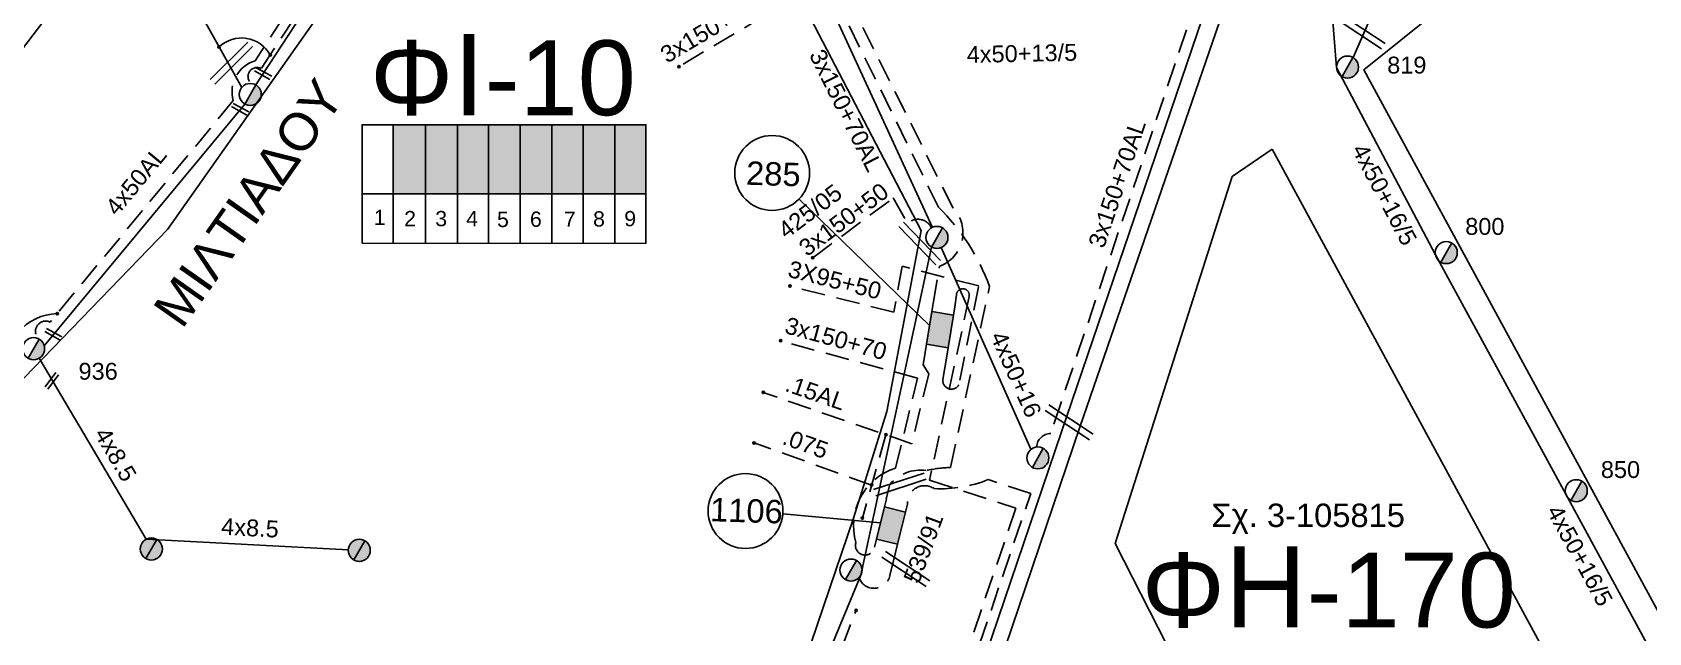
# Model space of a CAD drawing. Header units: millimetres. Extents: x 864 to 3062, y 833 to 2619.
# Drawn here: x 1010.6 to 1183.3, y 1685.4 to 1749.6 of the extents above; entities that cross this region are included whole.
import ezdxf
from ezdxf.enums import TextEntityAlignment as Align

# ---------------------------------------------------------------- set-up
doc = ezdxf.new("R2010")
doc.units = ezdxf.units.MM
doc.linetypes.add('DASHED', pattern=[19.05, 12.7, -6.35])
for name, color, linetype, lineweight in [('.075', 7, 'Continuous', 30), ('.15AL', 7, 'Continuous', 30), ('3x150+50', 7, 'Continuous', 30), ('3x150+50CU', 7, 'Continuous', 30), ('3x150+70', 7, 'Continuous', 30), ('3x150+70AL', 7, 'DASHED', 30), ('3x82+57+13_5', 7, 'Continuous', 30), ('3X95+50', 7, 'Continuous', 30), ('4x50+13_5', 7, 'Continuous', 30), ('4x50+16', 7, 'Continuous', 30), ('4x50+16_5', 7, 'Continuous', 30), ('4x50+16AL', 7, 'Continuous', 30), ('4x50AL', 7, 'Continuous', 30), ('4x8.5', 7, 'Continuous', 30), ('text διευθύνσεων', 250, 'Continuous', 30), ('Υπόβαθρο ΔΕΗ', 7, 'Continuous', 30)]:
    doc.layers.add(name, color=color, linetype=linetype, lineweight=lineweight)
for name, color, linetype in [('Link Box 4 Διευθύνσεων', 7, 'Continuous'), ('Pillar OTE', 7, 'Continuous'), ('TEXT ΚΑΛΩΔΙΩΝ', 7, 'Continuous'), ('Άγνωστα', 7, 'Continuous'), ('Καλώδια ΧΤ   3x150AL+50CU', 7, 'DASHED'), ('Μηχανική τομή', 7, 'Continuous'), ('Στύλος Ξύλινος', 7, 'Continuous'), ('Στύλος Ξύλινος @ 1', 7, 'Continuous'), ('Στύλος ΦΜ', 7, 'Continuous'), ('Στύλος ΦΜ @ 1', 7, 'Continuous'), ('Συνδέσεις', 7, 'Continuous'), ('Τομή', 7, 'Continuous')]:
    doc.layers.add(name, color=color, linetype=linetype)
doc.styles.add('arial', font='arial.ttf')
doc.styles.get("Standard").update_dxf_attribs({"font": 'arial.ttf'})
doc.linetypes.add('SYN_LINE', pattern='A,0.5,-0.0001,["/\\/\\/\\/",Standard,S=0.1,R=0,X=0,Y=-0.05],-0.25', length=0.7501)

# ---------------------------------------------------------------- blocks, each defined once
blk = doc.blocks.new('ΥΠΑΡΧΩΝ ΤΣΙΜΕΝΤΕΝΙΟΣ ΣΤΥΛΟΣ')
at = {"layer": 'Στύλος ΦΜ'}
blk.add_hatch(color=7, dxfattribs=at).paths.add_polyline_path([(-1.29, -2.28, 0.574793), (2.62, 0, 0.268822), (1.3, 2.27)])
at = {"layer": 'Στύλος ΦΜ', "color": 7}
blk.add_line((-1.29, -2.28), (1.3, 2.27), dxfattribs=at)
blk.add_circle((0, 0), 2.62, dxfattribs=at)
at = {"layer": 'Στύλος ΦΜ', "flags": 4}
for tag, p in [('ΑΡΙΘΜΟΣ', (-4.68, 8.05)), ('ΤΥΠΟΣ', (-4.91, 3.03))]:
    blk.add_attdef(tag, p, '', height=4, dxfattribs=at)
blk = doc.blocks.new('ΥΠΑΡΧΩΝ ΞΥΛΙΝΟΣ ΣΤΥΛΟΣ')
at = {"layer": 'Στύλος Ξύλινος'}
h = blk.add_hatch(color=7, dxfattribs=at)
h.paths.add_polyline_path([(-2.62, 0, 0.270008), (-1.29, -2.28), (1.3, 2.27, 0.576266)])
h.paths.add_polyline_path([(-1.29, -2.28, 0.574793), (2.62, 0, 0.268822), (1.3, 2.27)])
at = {"layer": 'Στύλος Ξύλινος', "color": 7}
blk.add_line((-1.29, -2.28), (1.3, 2.27), dxfattribs=at)
blk.add_circle((0, 0), 2.62, dxfattribs=at)
at = {"layer": 'Στύλος Ξύλινος', "flags": 4}
for tag, p in [('ΑΡΙΘΜΟΣ', (-4.91, 8.6)), ('ΤΥΠΟΣ', (-4.85, 3.39))]:
    blk.add_attdef(tag, p, '', height=4, dxfattribs=at)
blk = doc.blocks.new('LINK BOX 4 ΑΝΑΧΩΡΗΣΕΩΝ')
at = {"layer": 'Link Box 4 Διευθύνσεων', "ltscale": 40}
blk.add_hatch(color=256, dxfattribs=at).paths.add_polyline_path([(-3.54, 0), (-3.54, -4.67), (3.54, -4.67), (3.54, 0)])
for p, q in [((-3.54, 0), (-5.33, 0)), ((5.33, 0), (3.54, 0)), ((-3.54, -4.67), (-5.33, -4.67)), ((5.33, -4.67), (3.54, -4.67))]:
    blk.add_line(p, q, dxfattribs=at)
blk.add_lwpolyline([(-3.54, -4.67), (-3.54, 0), (3.54, 0), (3.54, -4.67)], close=True, dxfattribs=at)
blk = doc.blocks.new('ΤΟΜΗ')
at = {"layer": 'Τομή', "ltscale": 40}
for p, q in [((-5.68, 0), (17.06, 0)), ((-5.68, -2.77), (17.06, -2.77))]:
    blk.add_line(p, q, dxfattribs=at)
blk = doc.blocks.new('_ΣΥΝΔΕΣΗ')
at = {"layer": 'Συνδέσεις', "linetype": 'SYN_LINE', "ltscale": 40}
blk.add_hatch(color=256, dxfattribs=at).paths.add_polyline_path([(0.5, -0.01, 1), (-0.5, -0.01, 1)])
at = {"layer": 'Συνδέσεις'}
blk.add_circle((0, -0.01), 0.5, dxfattribs=at)
blk = doc.blocks.new('ΜΗΧΑΝΙΚΗ ΤΟΜΗ')
at = {"layer": 'Μηχανική τομή', "ltscale": 40}
for p, q in [((-1.89, 0.78), (5.69, 0.78)), ((-1.89, -0.77), (5.69, -0.77))]:
    blk.add_line(p, q, dxfattribs=at)

msp = doc.modelspace()

# ---------------------------------------------------------------- hatches: boundary and pattern name
at = {"layer": 'Καλώδια ΧΤ   3x150AL+50CU', "linetype": 'DASHED', "lineweight": -3, "ltscale": 0.2}
h = msp.add_hatch(color=6, dxfattribs=at)
h.dxf.hatch_style = 1
h.paths.add_polyline_path([(1052.58, 1739.68), (1049.14, 1739.68), (1049.14, 1732.32), (1052.58, 1732.31)])
h = msp.add_hatch(color=1, dxfattribs=at)
h.dxf.hatch_style = 1
h.paths.add_polyline_path([(1052.58, 1732.31), (1056.02, 1732.31), (1056.02, 1739.68), (1052.58, 1739.68)])
h = msp.add_hatch(color=30, dxfattribs=at)
h.dxf.hatch_style = 1
h.paths.add_polyline_path([(1059.32, 1739.68), (1056.02, 1739.68), (1056.02, 1732.31), (1059.32, 1732.31)])
h = msp.add_hatch(color=173, dxfattribs=at)
h.dxf.hatch_style = 1
h.paths.add_polyline_path([(1062.61, 1739.67), (1059.32, 1739.67), (1059.32, 1732.31), (1062.61, 1732.3)])
h = msp.add_hatch(color=2, dxfattribs=at)
h.dxf.hatch_style = 1
h.paths.add_polyline_path([(1066, 1739.67), (1062.7, 1739.67), (1062.7, 1732.3), (1066, 1732.3)])
h = msp.add_hatch(color=27, dxfattribs=at)
h.dxf.hatch_style = 1
h.paths.add_polyline_path([(1069.4, 1739.67), (1066.1, 1739.67), (1066.1, 1732.3), (1069.4, 1732.3)])
h = msp.add_hatch(color=133, dxfattribs=at)
h.dxf.hatch_style = 1
h.paths.add_polyline_path([(1072.73, 1739.66), (1069.44, 1739.66), (1069.44, 1732.3), (1072.73, 1732.29)])
h = msp.add_hatch(color=62, dxfattribs=at)
h.dxf.hatch_style = 1
h.paths.add_polyline_path([(1076.05, 1739.66), (1072.76, 1739.66), (1072.76, 1732.29), (1076.05, 1732.29)])

# ---------------------------------------------------------------- linework, layer by layer
at = {"layer": '.075', "color": 151, "linetype": 'DASHED', "lineweight": -3, "ltscale": 0.2}
msp.add_lwpolyline([(1100.27, 1701.18), (1087.71, 1705.69)], dxfattribs=at)
at = {"layer": '.15AL', "color": 151, "linetype": 'DASHED', "lineweight": -3, "ltscale": 0.2}
for points in [[(1106, 1715.34), (1105.79, 1714.04), (1106.37, 1713.08), (1104.57, 1705.6), (1088.69, 1711.08)], [(1101.79, 1706.56), (1099.28, 1697.65)]]:
    msp.add_lwpolyline(points, dxfattribs=at)
at = {"layer": '3x150+50', "color": 6, "linetype": 'DASHED', "lineweight": -3, "ltscale": 0.2}
msp.add_lwpolyline([(1106.86, 1720.6), (1107.51, 1724.57, 0.541263), (1109, 1730.76), (1095.07, 1758.56), (1092.46, 1760.66), (1079.25, 1784.66, -1.023889), (1075.36, 1789.07, 1.899088)], format="xyb", dxfattribs=at)
at = {"layer": '3x150+50', "color": 173, "linetype": 'DASHED', "lineweight": -3, "ltscale": 0.2}
msp.add_lwpolyline([(1093.98, 1725.47), (1102.58, 1731.87), (1104.13, 1729.13, -0.522401), (1106.66, 1728.67, 21.069449)], format="xyb", dxfattribs=at)
at = {"layer": '3x150+50', "color": 62, "linetype": 'DASHED', "lineweight": -3, "ltscale": 0.2}
msp.add_lwpolyline([(1101.84, 1699.71), (1102.22, 1701.23, -0.266587), (1106.11, 1702.73, -0.050544), (1108.71, 1703.06, 1.613142)], format="xyb", dxfattribs=at)
at = {"layer": '3x150+50', "color": 2, "linetype": 'DASHED', "lineweight": -3, "ltscale": 0.2}
msp.add_lwpolyline([(1104.11, 1699.15, -0.625336), (1106.95, 1700.81, 0.374488), (1106.95, 1700.81, 0.108095), (1112.73, 1701.76, 46.31881)], format="xyb", dxfattribs=at)
at = {"layer": '3x150+50', "color": 27, "linetype": 'DASHED', "lineweight": -3, "ltscale": 0.2}
msp.add_lwpolyline([(1102.83, 1693.98), (1102.22, 1691.47, -0.735439), (1098.91, 1691.27, -45.757719)], format="xyb", dxfattribs=at)
at = {"layer": '3x150+50CU', "color": 133, "linetype": 'DASHED', "lineweight": -3, "ltscale": 0.2}
msp.add_lwpolyline([(1072.88, 1793.59, -0.424962), (1068.32, 1791.91), (1055.1, 1777.45, 0.496624), (1052.03, 1773.5), (1034.38, 1746.53, 0.405464), (1032.03, 1742.27), (1012.48, 1718.6, 1.001712), (1011.54, 1716.59)], format="xyb", dxfattribs=at)
at = {"layer": '3x150+50CU', "color": 2, "linetype": 'DASHED', "lineweight": -3, "ltscale": 0.2}
msp.add_lwpolyline([(1073.35, 1792.73, -0.248262), (1068.86, 1790.21), (1056.92, 1775.43, 0.951867), (1053.14, 1773.37), (1035.03, 1745.69, 0.897951), (1033.96, 1744.09)], format="xyb", dxfattribs=at)
at = {"layer": '3x150+70', "color": 62, "linetype": 'DASHED', "lineweight": -3, "ltscale": 0.2}
msp.add_lwpolyline([(1095.41, 1755.23), (1079.67, 1745.91)], dxfattribs=at)
at = {"layer": '3x150+70', "color": 2, "linetype": 'DASHED', "lineweight": -3, "ltscale": 0.2}
msp.add_lwpolyline([(1100.57, 1694.54, -1.071952), (1098.6, 1695.03, -0.409935), (1102.84, 1702.99), (1105.17, 1712.6), (1090.56, 1716.59)], format="xyb", dxfattribs=at)
at = {"layer": '3x150+70AL', "color": 30, "linetype": 'DASHED', "lineweight": -3, "ltscale": 0.2}
msp.add_lwpolyline([(1118.37, 1750.9, 0.518249), (1119.65, 1753.01), (1123.49, 1762.14), (1136.36, 1757.05), (1119.42, 1706.7, 0.387367), (1117.9, 1705.26, -273.690881)], format="xyb", dxfattribs=at)
at = {"layer": '3x150+70AL', "color": 62, "linetype": 'DASHED', "lineweight": -3, "ltscale": 0.2}
msp.add_lwpolyline([(1112.87, 1722.41, 0.110444), (1107.42, 1730.88), (1095.41, 1755.23, 0.60651), (1093.47, 1757.4, 9.132574)], format="xyb", dxfattribs=at)
at = {"layer": '3x150+70AL', "color": 151, "linetype": 'DASHED', "lineweight": -3, "ltscale": 0.2}
msp.add_lwpolyline([(1109.16, 1720.23), (1109.34, 1721.5, -1.090255), (1110.7, 1721.33), (1106.47, 1701.69), (1115.69, 1698.7), (1107.2, 1673.75), (1090.28, 1641.37), (1078.61, 1621.23), (1068.8, 1605.54, 0.812626), (1065.81, 1601.67)], format="xyb", dxfattribs=at)
at = {"layer": '3x150+70AL', "color": 62, "linetype": 'DASHED', "lineweight": -3, "ltscale": 0.2}
msp.add_lwpolyline([(1108.71, 1703.06), (1112.87, 1722.41)], dxfattribs=at)
at = {"layer": '3x150+70AL', "color": 2, "linetype": 'DASHED', "lineweight": -3, "ltscale": 0.2}
msp.add_lwpolyline([(1068.25, 1602.78), (1079.47, 1620.72), (1091.15, 1640.88), (1108.12, 1673.36), (1117.29, 1700.29), (1112.73, 1701.76)], dxfattribs=at)
at = {"layer": '3x150+70AL', "color": 1, "linetype": 'DASHED', "lineweight": -3, "ltscale": 0.2}
msp.add_lwpolyline([(1047.71, 1577.35, -1.145122), (1046.97, 1578.05), (1041.06, 1583.54), (1049.86, 1593.54), (1072.07, 1624.7), (1087.48, 1659.03), (1098.62, 1687.8)], format="xyb", dxfattribs=at)
at = {"layer": '3x82+57+13_5', "color": 173, "linetype": 'Continuous', "lineweight": -3, "ltscale": 0.2}
msp.add_lwpolyline([(1106.77, 1728.72), (1093.46, 1757.66), (1077.75, 1785.99)], dxfattribs=at)
at = {"layer": '3X95+50', "color": 151, "linetype": 'DASHED', "lineweight": -3, "ltscale": 0.2}
msp.add_lwpolyline([(1108.31, 1714.97), (1107.9, 1712.48, 1.118648), (1109.7, 1712.39), (1111.73, 1722.46), (1103.53, 1724.56), (1102.66, 1719.66), (1091.54, 1722.45)], format="xyb", dxfattribs=at)
at = {"layer": '4x50+13_5', "color": 2, "lineweight": -3, "ltscale": 0.2}
msp.add_lwpolyline([(981.37, 1833.21), (984.29, 1821.42), (990.05, 1812.51), (997.78, 1800.38), (1008.24, 1784.65), (1019.14, 1768.42), (1032.94, 1743.66)], dxfattribs=at)
at = {"layer": '4x50+16', "color": 173, "linetype": 'Continuous', "lineweight": -3, "ltscale": 0.2}
msp.add_lwpolyline([(1117.29, 1705.01), (1107.72, 1726.57)], dxfattribs=at)
at = {"layer": '4x50+16_5', "color": 5, "linetype": 'Continuous', "lineweight": -3, "ltscale": 0.2}
msp.add_lwpolyline([(1199.12, 1656.19), (1186.82, 1677.49), (1174.47, 1700.2), (1160.54, 1725.78), (1149.97, 1745.8), (1148.65, 1762.39)], dxfattribs=at)
at = {"layer": '4x50+16AL', "color": 62, "linetype": 'Continuous', "lineweight": -3, "ltscale": 0.2}
msp.add_lwpolyline([(1233.57, 1826.34), (1213.56, 1809.37), (1196.05, 1795.08), (1177.01, 1780.04), (1160.13, 1766.04), (1151.73, 1746.87)], dxfattribs=at)
at = {"layer": '4x50+16AL', "color": 27, "linetype": 'Continuous', "lineweight": -3, "ltscale": 0.2}
for points in [[(1106.66, 1726.62), (1099.11, 1691.56)], [(1086.5, 1661.1), (1099.11, 1691.56)]]:
    msp.add_lwpolyline(points, dxfattribs=at)
at = {"layer": '4x50AL', "color": 30, "lineweight": -3, "ltscale": 0.2}
for points in [[(1072.08, 1795.85), (1054.65, 1774.81), (1034.44, 1743.94)], [(1033.27, 1741.89), (1011.84, 1716.07)]]:
    msp.add_lwpolyline(points, dxfattribs=at)
at = {"layer": '4x8.5', "color": 30, "lineweight": -3, "ltscale": 0.2}
msp.add_lwpolyline([(1011.3, 1714.75), (1022.73, 1695.4), (1044.34, 1694.27)], dxfattribs=at)
at = {"layer": 'Pillar OTE', "lineweight": -3, "ltscale": 40}
for points in [[(1045.81, 1727.04), (1045.81, 1739.68), (1076.14, 1739.68), (1076.14, 1727.01), (1045.81, 1727.04)], [(1049.14, 1727.04), (1049.14, 1739.68)], [(1052.58, 1727.03), (1052.58, 1739.68)], [(1056.02, 1727.03), (1056.02, 1739.68)], [(1059.32, 1727.03), (1059.32, 1739.68)], [(1062.7, 1727.02), (1062.7, 1739.68)], [(1066.1, 1727.02), (1066.1, 1739.68)], [(1069.44, 1727.02), (1069.44, 1739.68)], [(1072.82, 1727.01), (1072.82, 1739.68)], [(1045.81, 1732.32), (1076.14, 1732.29)]]:
    msp.add_lwpolyline(points, dxfattribs=at)
at = {"layer": 'Υπόβαθρο ΔΕΗ', "lineweight": -3}
for points in [[(922.82, 1826.32), (943.87, 1802.52), (1001.34, 1737.14), (1020.39, 1762.09), (970.99, 1836.37), (968.01, 1840.8)], [(1164.79, 1836.68), (1141.73, 1769.04), (1120.58, 1706.86), (1109.05, 1672.96), (1092.03, 1640.4), (1080.32, 1620.2), (1066.96, 1598.83), (1055.04, 1581.51), (1043.99, 1566.95), (1032.07, 1553.51), (1020.58, 1541.85), (1006.77, 1531.08), (990.21, 1520.18), (970.16, 1508.16), (947.82, 1495.36), (920.29, 1483.02), (901.66, 1477.14)], [(1166.8, 1836.19), (1143.99, 1769.65), (1122.56, 1707.47), (1110.15, 1670.89), (1093.55, 1639.18), (1081.87, 1619.29), (1068.71, 1597.42), (1055.84, 1579.35), (1044.79, 1565.07), (1033.3, 1551.93), (1021.58, 1540.36), (1007.82, 1529.66), (991.15, 1518.69), (971.05, 1506.64), (948.62, 1493.79), (920.92, 1481.37), (902.2, 1475.46)], [(1106.47, 1718.24), (1092.52, 1731.74)], [(1101.21, 1697.13), (1090.78, 1698.11)]]:
    msp.add_lwpolyline(points, dxfattribs=at)
for points in [[(1105.55, 1728.37), (1075.34, 1786.37), (1062.9, 1782.21), (1025.01, 1728.5), (964.76, 1666.2), (961.54, 1671.38), (937.88, 1658.55), (967.04, 1608.63), (999.7, 1549.37), (1011.25, 1560.11), (1026.35, 1573.68), (1046.35, 1595.59), (1059.31, 1612.34), (1068.55, 1627.19), (1080.57, 1651.48), (1092.53, 1680.54), (1098.33, 1697.64), (1101.89, 1709.05)], [(1181.12, 1768.19), (1152.87, 1745.55), (1195.34, 1667.41), (1223.6, 1691.04)], [(1143.07, 1737.09), (1138.81, 1734.15), (1126.3, 1694.93), (1196.02, 1558.24), (1225.51, 1585.14)]]:
    msp.add_lwpolyline(points, close=True, dxfattribs=at)
for centre in [(1089.64, 1734.53), (1086.79, 1698.41)]:
    msp.add_circle(centre, 4, dxfattribs=at)
for centre, radius, start, end in [((1032.92, 1745.46), 3.5, 28.8999, 133.2884), ((1013.31, 1713.97), 5.53, 90.8481, 189.9095)]:
    msp.add_arc(centre, radius, start, end, dxfattribs=at)

# ---------------------------------------------------------------- block references
at = {"layer": 'Link Box 4 Διευθύνσεων', "lineweight": -3}
for p, xscale, yscale, zscale, rotation in [((1106.43, 1717.97), 0.4999999999999999, 0.4999999999999999, 0.4999999999999999, 80.73706719859419), ((1101.21, 1697.13), 0.5, 0.5, 0.5, 76.15601149915216)]:
    msp.add_blockref('LINK BOX 4 ΑΝΑΧΩΡΗΣΕΩΝ', p, dxfattribs=dict(at, xscale=xscale, yscale=yscale, zscale=zscale, rotation=rotation))
at = {"layer": 'Μηχανική τομή', "lineweight": -3, "xscale": 0.2499999999999997, "yscale": 0.2499999999999997, "zscale": 0.4999999999999997}
for p, rotation in [((1034.81, 1745.38), 331.229977381146), ((1032.35, 1741.57), 331.229977381146), ((1012.39, 1717.53), 331.229977381146), ((1012.36, 1711.94), 53.043378861834)]:
    msp.add_blockref('ΜΗΧΑΝΙΚΗ ΤΟΜΗ', p, dxfattribs=dict(at, rotation=rotation))
at = {"layer": 'Στύλος Ξύλινος @ 1', "lineweight": -3, "ltscale": 40, "xscale": 0.4499999999998181, "yscale": 0.4499999999998181, "zscale": 0.4499999999998181}
for p in [(1023.28, 1694.35), (1045.51, 1694.21)]:
    msp.add_blockref('ΥΠΑΡΧΩΝ ΞΥΛΙΝΟΣ ΣΤΥΛΟΣ', p, dxfattribs=at)
at = {"layer": 'Στύλος ΦΜ @ 1', "lineweight": -3, "ltscale": 40}
ref = msp.add_blockref('ΥΠΑΡΧΩΝ ΤΣΙΜΕΝΤΕΝΙΟΣ ΣΤΥΛΟΣ', (1151.14, 1745.85), dxfattribs=dict(at, xscale=0.4499999999998181, yscale=0.4499999999998181, zscale=0.4499999999998181))
ref.add_attrib('ΑΡΙΘΜΟΣ', '819', (1155.38, 1745.16), dxfattribs={"layer": 'Στύλος ΦΜ', "height": 1.8, "flags": 4})
at = {"layer": 'Στύλος ΦΜ @ 1', "lineweight": -3, "ltscale": 40, "xscale": 0.4499999999998181, "yscale": 0.4499999999998181, "zscale": 0.4499999999998181}
for p in [(1033.85, 1742.92), (1107.25, 1727.64), (1118.04, 1704.09), (1098.07, 1692.1)]:
    msp.add_blockref('ΥΠΑΡΧΩΝ ΤΣΙΜΕΝΤΕΝΙΟΣ ΣΤΥΛΟΣ', p, dxfattribs=at)
at = {"layer": 'Στύλος ΦΜ @ 1', "lineweight": -3, "ltscale": 40}
ref = msp.add_blockref('ΥΠΑΡΧΩΝ ΤΣΙΜΕΝΤΕΝΙΟΣ ΣΤΥΛΟΣ', (1161.69, 1726.03), dxfattribs=dict(at, xscale=0.4499999999998181, yscale=0.4499999999998181, zscale=0.4499999999998181))
ref.add_attrib('ΤΥΠΟΣ', '800', (1163.72, 1727.92), dxfattribs={"layer": 'Στύλος ΦΜ', "height": 1.8, "flags": 4})
ref = msp.add_blockref('ΥΠΑΡΧΩΝ ΤΣΙΜΕΝΤΕΝΙΟΣ ΣΤΥΛΟΣ', (1010.7, 1715.76), dxfattribs=dict(at, xscale=0.4499999999998324, yscale=0.4499999999998324, zscale=0.4499999999998324))
ref.add_attrib('ΤΥΠΟΣ', '936', (1015.5, 1712.44), dxfattribs={"layer": 'Στύλος ΦΜ', "height": 1.8, "flags": 4})
ref = msp.add_blockref('ΥΠΑΡΧΩΝ ΤΣΙΜΕΝΤΕΝΙΟΣ ΣΤΥΛΟΣ', (1175.59, 1700.57), dxfattribs=dict(at, xscale=0.4499999999998181, yscale=0.4499999999998181, zscale=0.4499999999998181))
ref.add_attrib('ΑΡΙΘΜΟΣ', '850', (1178.22, 1701.94), dxfattribs={"layer": 'Στύλος ΦΜ', "height": 1.8, "flags": 4})
at = {"layer": 'Συνδέσεις', "lineweight": -3, "xscale": 0.25, "yscale": 0.25, "zscale": 0.25}
for p in [(1030.52, 1748.01), (1035.99, 1747.15), (1079.67, 1745.91), (1093.98, 1725.47), (1091.54, 1722.45), (1013.23, 1719.5), (1090.56, 1716.6), (1088.69, 1711.08), (1087.71, 1705.69), (1101.8, 1706.56), (1100.27, 1701.18), (1099.28, 1697.65), (1098.62, 1687.8)]:
    msp.add_blockref('_ΣΥΝΔΕΣΗ', p, dxfattribs=at)
at = {"layer": 'Τομή', "lineweight": -3}
for p, xscale, yscale, zscale, rotation in [((1151.59, 1750.72), 0.2499999999999996, 0.2499999999999996, 0.2499999999999996, 326.5407188540606), ((1030.58, 1745.51), 0.2499999999999996, 0.2499999999999996, 0.2499999999999996, 44.97934220128096), ((1104.66, 1728.26), 0.2499999999999997, 0.2499999999999997, 0.2499999999999997, 313.8895096616357), ((1120.39, 1708.96), 0.2499999999999996, 0.2499999999999996, 0.2499999999999996, 326.5407188540606), ((1101.84, 1701.14), 0.2499999999999996, 0.2499999999999996, 0.2499999999999996, 18.0836914016601), ((1102.93, 1693.29), 0.2499999999999996, 0.2499999999999996, 0.2499999999999996, 326.5407188540606)]:
    msp.add_blockref('ΤΟΜΗ', p, dxfattribs=dict(at, xscale=xscale, yscale=yscale, zscale=zscale, rotation=rotation))

# ---------------------------------------------------------------- texts
at = {"lineweight": -3, "ltscale": 30, "char_height": 1.63, "width": 11.2573, "attachment_point": 1}
for s, insert in [('1', (1047.06, 1730.6)), ('2', (1050.3, 1730.47)), ('3', (1053.63, 1730.47)), ('4', (1056.93, 1730.47)), ('5', (1060.23, 1730.38)), ('6', (1063.75, 1730.41)), ('7', (1067.38, 1730.41)), ('8', (1070.5, 1730.44)), ('9', (1073.83, 1730.47))]:
    msp.add_mtext(s, dxfattribs=dict(at, insert=insert))
at = {"layer": 'text διευθύνσεων', "color": 7, "lineweight": -3, "ltscale": 40, "insert": (1023.29, 1720.04), "char_height": 4, "width": 94.4586, "attachment_point": 1, "rotation": 54.8796, "style": 'arial'}
msp.add_mtext('MIΛTIAΔOY', dxfattribs=at)
at = {"layer": 'TEXT ΚΑΛΩΔΙΩΝ', "linetype": 'Continuous', "lineweight": -3, "ltscale": 0.2}
for s, rotation, p in [('3x150+70', 30.6332, (1082.72, 1749.81)), ('3x150+70AL', 296.6101, (1097.53, 1741.22)), ('4x50+13/5', 1.1776, (1116.34, 1747.31)), ('3x150+70AL', 71.4026, (1126.5, 1733.39)), ('4x50AL', 50.3032, (1021.63, 1733.69)), ('4x50+16/5', 297.8346, (1155.1, 1732.23)), ('3x150+50', 36.6875, (1097.28, 1729.57)), ('3X95+50', 345.9103, (1096.34, 1723.1)), ('3x150+70', 344.6898, (1096.46, 1716.85)), ('4x50+16', 293.9368, (1115.71, 1713.02)), ('.15AL', 340.9644, (1094.29, 1711.05)), ('.075', 340.258, (1093.21, 1705.62)), ('4x8.5', 300.5697, (1019.47, 1704.46)), ('4x50+16/5', 298.5327, (1175.98, 1693.65)), ('4x8.5', 357.0168, (1033.83, 1696.62))]:
    msp.add_text(s, height=1.8, rotation=rotation, dxfattribs=at).set_placement(p, align=Align.MIDDLE_CENTER)
at = {"layer": 'Άγνωστα', "lineweight": -3, "char_height": 2.5, "width": 13.4112, "attachment_point": 1, "rotation": 358.1643}
for s, insert in [('285', (1086.9, 1735.78)), ('1106', (1083.05, 1699.82))]:
    msp.add_mtext(s, dxfattribs=dict(at, insert=insert))
at = {"layer": 'Άγνωστα', "lineweight": -3, "ltscale": 40, "char_height": 1.8, "width": 27.758, "attachment_point": 1, "style": 'arial'}
for s, insert, rotation in [('425/05', (1090.07, 1728.85), 37), ('539/91', (1103.62, 1691.16), 69.62)]:
    msp.add_mtext(s, dxfattribs=dict(at, insert=insert, rotation=rotation))
at = {"layer": 'Άγνωστα', "color": 7, "lineweight": -3, "insert": (1136.59, 1699.2), "char_height": 2.5, "width": 4.551914400963142e-14, "attachment_point": 1}
msp.add_mtext('Σχ. 3-105815', dxfattribs=at)
at = {"layer": 'Υπόβαθρο ΔΕΗ', "lineweight": -3, "char_height": 8, "width": 84.6573, "attachment_point": 1}
for s, insert in [('Φ{\\H1.0833x;I}-10', (1046.64, 1749.37)), ('Φ{\\H1.0833x;Η}-170', (1129.12, 1694.63))]:
    msp.add_mtext(s, dxfattribs=dict(at, insert=insert))

doc.saveas('drawing.dxf')
